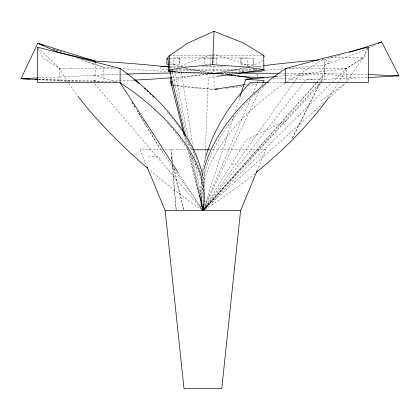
<?xml version="1.0" encoding="UTF-8"?>
<svg xmlns="http://www.w3.org/2000/svg" width="420" height="420" viewBox="0 0 420 420"><rect width="100%" height="100%" fill="white"/><g stroke="black" fill="none" stroke-linecap="round" stroke-linejoin="round"><path stroke-width="0.32" stroke-dasharray="2.1 1.58" d="M202.907 210.011L204.524 170.683M204.876 162.162L208.352 77.606L216.095 76.492M202.545 175.45L203.033 168.378M319.636 83.26L292.073 138.673L322.187 79.144L323.054 75.17L316.958 82.042M233.762 115.993L203.081 210.042L250.814 98.301M235.389 111.011L239.657 97.933M257.024 170.893L265.734 149.798L211.99 149.798M252.866 93.492L257.476 82.677M367.631 48.904L363.725 57.792L346.232 68.455L332.735 81.848M203.154 210.073L259.639 90.006M261.865 85.276L262.7 83.501M368.125 47.686L362.938 57.792L346.594 82.136M320.57 81.669L322.187 79.144M77.348 58.228L93.182 64.223L94.847 61.63M232.344 165.102L234.308 162.067M293.732 82.556L203.254 210.131L246.582 139.582L286.797 120.267M294.11 82.026L298.651 75.616L310.548 73.552M203.285 210.152L304.048 82.346M304.453 81.832L306.08 79.774L315.205 79.186M316.522 82.53L203.311 210.173L320.696 83.564M316.181 83.47L203.311 210.178L319.043 83.643M316.617 82.982L324.896 73.684L324.776 59.493L341.712 54.521M321.143 83.087L324.697 79.249L324.576 65.058L330.314 62.228L324.776 59.493A118.75 10.274 -5.3 0 0 322.24 59.693M203.343 210.205L330.871 83.695M203.852 209.8L323.269 103.178M329.133 97.944L345.256 83.548M320.786 100.858L345.172 83.433M286.382 75.495A166.142 7.109 -4.3 0 0 346.232 68.455L362.938 57.792L328.75 57.792M286.75 81.984L323.306 59.173M177.65 67.73L188.622 62.554L211.984 54.815M367.369 48.421L356.024 53.576L324.576 65.058A118.75 5.024 -5.2 0 1 289.07 68.302M367.967 48.153L373.338 45.712M373.937 45.439L375.727 44.625M241.747 86.72L228.884 88.006M248.147 85.67L257.098 84.2M245.17 84.578L247.118 84.278M250.352 83.78L252.294 83.475M225.666 88.305L228.244 88.064M298.651 75.616L324.896 73.684L367.364 74.529M367.248 77.627L324.697 79.249L293.8 79.049A118.388 13.729 0.5 0 1 273.331 78.393M38.414 77.91L95.303 75.301A127.67 6.983 -2.2 0 1 125.36 74.099M255.029 70.04L214.121 70.733L171.292 70.733L171.308 72.665M169.417 55.676L211.922 55.204M212.578 55.199L263.072 55.435M212.111 57.934L173.313 57.934L173.313 66.465M212.725 57.934L247.207 57.934L247.207 66.465M170.111 58.501L179.718 58.501M204.104 58.501L216.421 58.501M240.802 58.501L253.612 58.501L253.612 64.192L240.802 64.192L240.802 57.934M170.111 64.192L179.718 64.192L179.718 57.934M207.181 64.192L204.104 64.192L204.104 57.934M170.074 66.465L185.861 66.465M202.372 66.465L225.524 66.465M245.941 66.465L260.521 66.465L260.521 68.171M38.21 48.809L42.819 57.792L59.525 68.455L116.876 68.455M288.876 68.455L346.232 68.455L346.232 82.677M167.643 69.311L160.97 69.311L160.97 66.465M175.549 69.311L256.961 69.311M269.052 82.677L283.132 82.677M162.335 149.798L140.023 149.798L146.99 166.672M164.939 149.798L187.908 149.798M190.512 149.798L192.465 149.798M148.444 156.665L158.429 156.665L161.537 160.44M38.566 79.27L103.73 81.354A121.128 9.203 -2.3 0 0 132.783 80.189M38.603 79.417L100.548 81.895M38.546 79.669L79.485 81.9M213.916 65.93L214.084 89.376L187.861 87.376L173.943 85.302M174.001 85.192L214.084 89.376M354.989 77.858L324.896 73.684L294 73.4A118.388 1.633 0.5 0 0 280.061 73.306M170.331 71.437L176.006 72.224L191.704 72.949L214.478 73.29A118.388 1.633 0.5 0 1 233.341 73.201M169.612 70.618L174.851 71.909L188.087 137.434M93.24 75.395L116.986 81.832M93.182 64.223L103.609 67.163A121.501 5.198 4.3 0 0 114.566 68.003M53.146 48.825L64.838 53.072M82.068 59.336L103.609 67.163L103.73 81.354M52.983 48.998L60.905 52.001M170.625 71.09L172.221 71.699L181.461 72.476L192.969 146.738M170.72 70.319L174.851 71.909L172.221 71.699L186.065 134.458M249.328 66.591L239.327 62.123L213.827 54.206L213.911 65.279M255.208 69.216L256.389 69.746M37.816 47.581L59.525 68.455A218.232 71.741 36.6 0 0 77.532 95.592M94.631 83.674L202.876 210.667A218.232 123.716 -23 0 1 264.238 85.748M158.902 146.653L137.314 111.048L158.855 146.685L202.508 210.131M178.369 172.762L202.876 210.667L188.696 150.78M172.1 164.593L183.855 210.037M183.908 134.631L186.123 143.504M187.304 148.428L202.718 210.032L191.851 156.061M185.378 136.763L187.341 145.042M172.851 162.692L171.449 156.665L171.848 161.222M174.148 168.268L184.023 210.667M187.199 139.582L188.895 147.268M190.307 153.673L202.734 210.026M189.257 143.215L190.811 150.922M193.872 152.549L194.67 157.715M195.573 163.527L202.776 210.021M172.137 164.472L176.211 210.667L172.667 165.338M172.363 161.453L171.449 149.798L171.449 160.267M257.009 73.878L257.029 76.456M257.072 80.971L257.087 82.908M95.193 62.402L95.303 75.301M257.817 74.293L257.828 76.797M253.365 58.501L253.365 64.192M241.048 57.934L241.048 64.192M216.421 57.934L216.421 64.192M210.263 57.934L210.263 64.192M210.263 64.759L210.263 66.465M179.471 57.934L179.471 64.192M59.525 68.455L59.525 82.031M264.731 85.307A218.232 123.716 -23 0 1 265.724 84.436M284.524 83.444A209.244 111.237 -20.9 0 0 202.776 210.068A242.944 157.474 -17.7 0 1 201.794 176.332M346.232 68.455A218.232 88.079 -34.4 0 1 338.242 82.971M337.901 83.522A218.232 88.079 -34.4 0 1 329.023 96.941M254.636 173.728A218.232 88.079 -34.4 0 1 203.973 209.979M201.878 175.665A242.944 157.474 -17.7 0 1 202.246 173.014M202.676 170.363A242.944 157.474 -17.7 0 1 205.8 156.755M201.815 209.932A218.232 71.741 36.6 0 1 149.688 170.011M202.739 210.053A226.453 130.93 -17.7 0 1 203.606 170.672M202.214 173.502A226.453 125.192 20.9 0 1 203.012 210.063M154.602 110.14A209.244 110.796 21.2 0 1 155.505 110.995M167.711 123.422A209.244 110.796 21.2 0 1 168.62 124.425M170.399 126.441A209.244 110.796 21.2 0 1 185.766 146.68M186.149 147.273A209.244 110.796 21.2 0 1 202.976 210.068A218.232 123.984 22.8 0 0 201.852 176.243M201.663 178.143A217.802 112.623 19 0 1 203.007 210.058M164.073 108.181A218.232 123.984 22.8 0 1 164.966 109.2M167.176 111.762A218.232 123.984 22.8 0 1 168.898 113.825M169.328 114.34A218.232 123.984 22.8 0 1 182.049 131.576M184.06 134.71A218.232 123.984 22.8 0 1 192.691 150.334M192.98 150.948A218.232 123.984 22.8 0 1 199.999 169.15M200.676 171.528A218.232 123.984 22.8 0 1 201.296 173.896M262.936 60.128A121.501 17.876 -1.8 0 1 248.11 66.759M244.377 67.762A121.501 17.876 -1.8 0 1 214.478 73.29A118.388 11.561 -1.2 0 0 172.688 80.729M225.54 74.314A118.388 11.571 0.2 0 0 214.478 73.29A118.75 2.111 0.8 0 1 170.657 71.274M244.398 71.726A118.75 2.126 -1.8 0 1 214.478 73.29A121.128 9.203 -2.3 0 1 172.421 77.684M170.352 71.61A121.501 5.198 4.3 0 0 214.478 73.29A121.128 4.589 0.6 0 0 237.431 72.713M169.675 71.573A121.501 5.198 4.3 0 1 121.721 68.534M223.319 74.513A118.388 13.729 0.5 0 1 214.478 73.29A128.021 11.314 3.9 0 0 182.894 68.665M283.101 68.806A118.75 5.024 -5.2 0 1 263.744 70.334M243.999 71.715A118.75 5.024 -5.2 0 1 214.478 73.29A127.67 6.983 -2.2 0 0 171.848 73.038M185.782 68.156A128.021 18.118 0.9 0 0 214.478 73.29A118.75 10.274 -5.3 0 1 245.385 68.114M181.86 67.095A128.021 18.118 0.9 0 1 170.032 62.081M169.796 67.137A128.021 11.314 3.9 0 1 175.135 67.736M251.843 67.205A118.75 10.274 -5.3 0 1 263.912 65.625M285.086 75.626A166.142 7.109 -4.3 0 1 277.736 76.346M95.382 80.692L92.573 80.997L95.382 80.692M134.951 107.153L131.581 101.593L134.935 107.168"/><path stroke-width="0.63" d="M170.331 71.437L168.441 71.174L169.538 69.867L186.165 67.132L212.552 64.685L214.053 31.285L243.537 43.024L263.728 55.44A121.501 17.876 -1.8 0 1 264.306 56.579M257.024 170.893L240.592 210.667L221.734 388.715L184.023 388.715L165.165 210.667L146.99 166.672M239.857 97.309L245.753 79.249A166.142 7.109 -4.3 0 0 277.111 76.403M262.978 82.908L264.091 80.54L245.753 79.249M168.441 71.174L168.315 60.386A128.021 18.118 0.9 0 1 169.417 55.676L187.646 43.181L214.053 31.285M378.116 43.538L381.701 41.916L399 75.836L367.899 77.59M381.701 41.916L352.375 51.387M349.241 52.311L351.12 51.76M214.73 89.276L244.524 84.677M216.741 76.398L263.849 69.626L263.728 55.44M215.371 89.261L217.943 89.019M37.769 77.942L21 78.708L37.758 43.234L95.177 61.11A128.021 11.314 3.9 0 1 169.118 67.064M169.003 58.501L166.908 58.501L166.908 64.192L168.829 64.192M160.97 66.465L168.856 66.465M118.813 68.455L120.11 68.455A226.453 125.192 20.9 0 1 202.072 172.909M286.944 68.455L285.642 68.455A226.453 130.93 -17.7 0 0 203.758 170.069M268.79 82.677L250.142 82.677A242.944 157.474 -17.7 0 0 205.8 156.755M283.694 82.677L368.408 82.677L368.408 47.124L325.521 57.792L285.642 68.455L285.642 82.677M192.465 149.798L210.037 149.798M165.165 210.667L240.592 210.667M29.458 78.981L21 78.708L37.895 79.632M35.317 79.17L37.27 79.228M368.009 74.555L399 75.836M212.552 64.685L243.663 66.89L263.849 69.626A121.128 4.589 0.6 0 1 244.619 72.419M170.735 77.532L170.788 81.916L171.418 84.924L173.313 85.208M43.297 45.245L37.758 43.234L57.939 52.175L95.177 61.11L95.193 62.402M169.029 70.476L170.095 70.886M178.012 172.216L120.11 82.677L120.11 68.455L37.343 47.124L37.343 82.677L120.11 82.677A217.802 112.623 19 0 1 201.506 177.571M170.945 82.677L183.908 134.631M185.225 136.122L169.538 69.867L169.417 55.676M171.381 81.049L171.418 84.924M243.254 72.482A121.128 4.589 0.6 0 1 241.852 72.539M227.477 74.519A118.388 11.571 0.2 0 1 229.362 74.729M231.194 74.944A118.388 11.571 0.2 0 1 232.386 75.091M234.68 75.385A118.388 11.571 0.2 0 1 235.788 75.532M237.342 75.752A118.388 11.571 0.2 0 1 252.331 78.703M263.797 77.931A118.388 13.729 0.5 0 1 225.876 74.823M170.788 81.916A118.388 11.561 -1.2 0 1 171.785 81.207M126.011 74.078A127.67 6.983 -2.2 0 1 171.176 73.048M147.656 168.278A218.232 71.746 36.6 0 1 77.952 96.148M263.912 65.625A118.75 10.274 -5.3 0 1 318.413 60.002M328.624 97.508A218.232 88.079 -34.4 0 1 256.19 172.468M171.749 77.737A121.128 9.203 -2.3 0 1 133.418 80.157M134.972 80.094A218.232 123.984 22.8 0 1 139.041 83.543M144.464 88.358A218.232 123.984 22.8 0 1 145.43 89.239M146.864 90.562A218.232 123.984 22.8 0 1 148.281 91.896M149.683 93.23A218.232 123.984 22.8 0 1 151.069 94.568M152.439 95.907A218.232 123.984 22.8 0 1 153.788 97.246M238.03 73.195A118.388 1.633 0.5 0 1 279.405 73.306"/></g></svg>
